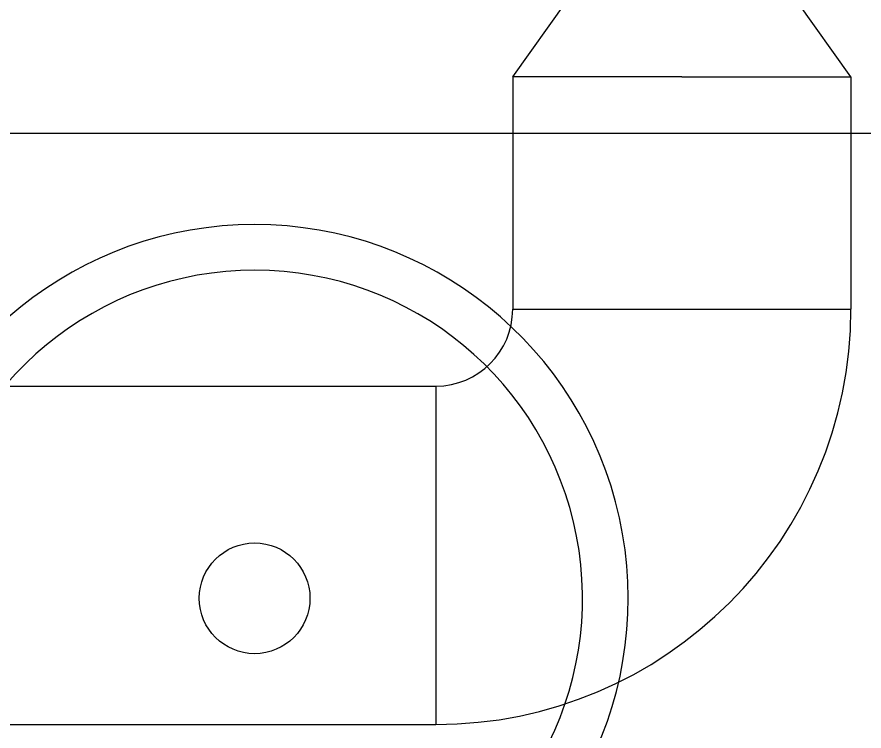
# Model space of a CAD drawing. Header units: millimetres. Extents: x 441156 to 441876, y 4514765 to 4515211.
# Drawn here: x 441348.203 to 441348.754, y 4515147.399 to 4515147.863 of the extents above; entities that cross this region are included whole.
import ezdxf

# ---------------------------------------------------------------- set-up
doc = ezdxf.new("R2010")
doc.units = ezdxf.units.MM
doc.layers.add('01_mono PRIMERA', color=2, linetype='Continuous')
doc.layers.add('Instalaciones_ventilación_extracción', color=86, linetype='Continuous', lineweight=25)

# ---------------------------------------------------------------- blocks, each defined once
blk = doc.blocks.new('A$C065C7C63')
at = {"layer": '01_mono PRIMERA', "color": 254}
blk.add_line((15.43221876461757, 8.255000282078981, -5.307373294812206e-07), (16.33221876411699, 8.255000282078981, -5.307373294812206e-07), dxfattribs=at)
blk.add_circle((15.88221876427997, 7.952500281333915, -5.30737336586648e-07), 0.03600000000000007, dxfattribs=at)
for radius, start, end in [(0.2430000000000002, 294.8749090207943, 245.125090979207), (0.2133000000000005, 291.9436081466602, 247.9343793022825)]:
    blk.add_arc((15.88221876427997, 7.952500281333915, -5.30737336586648e-07), radius, start, end, dxfattribs=at)

msp = doc.modelspace()

# ---------------------------------------------------------------- linework, layer by layer
at = {"layer": 'Instalaciones_ventilación_extracción'}
for p, q in [((441348.5253926172, 4515147.824339518, -5.307373364137415e-07), (441348.5603926173, 4515147.873306034, -5.307373364137415e-07)), ((441348.7453926169, 4515147.824339518, -5.307373364137415e-07), (441348.7103926167, 4515147.873306034, -5.307373364137415e-07)), ((441348.6353926175, 4515147.824339518, -5.307373364137415e-07), (441348.5253926172, 4515147.824339518, -5.307373364137415e-07)), ((441348.5253926172, 4515147.824339518, -5.307373364137415e-07), (441348.5253926172, 4515147.673335495, -5.307373364137415e-07)), ((441348.6353926175, 4515147.824339518, -5.307373364137415e-07), (441348.7453926169, 4515147.824339518, -5.307373364137415e-07)), ((441348.7453926169, 4515147.824339518, -5.307373364137415e-07), (441348.7453926169, 4515147.673335495, -5.307373364137415e-07)), ((441348.5253926172, 4515147.673335495, -5.307373364137415e-07), (441348.7453926169, 4515147.673335495, -5.307373364137415e-07)), ((441347.6600263163, 4515147.623335495, -5.307373364137415e-07), (441348.4753926173, 4515147.623335495, -5.307373364137415e-07)), ((441348.4753926173, 4515147.623335495, -5.307373364137415e-07), (441348.4753926173, 4515147.403335495, -5.307373364137415e-07)), ((441347.6600263163, 4515147.403335495, -5.307373364137415e-07), (441348.4753926173, 4515147.403335495, -5.307373364137415e-07))]:
    msp.add_line(p, q, dxfattribs=at)
for radius in [0.27, 0.05]:
    msp.add_arc((441348.4753926173, 4515147.673335495, -5.307373364137415e-07), radius, 270, 7.016709298534877e-15, dxfattribs=at)

# ---------------------------------------------------------------- block references
at = {"layer": '01_mono PRIMERA'}
msp.add_blockref('A$C065C7C63', (441332.4752752318, 4515139.532857206), dxfattribs=at)

doc.saveas('drawing.dxf')
